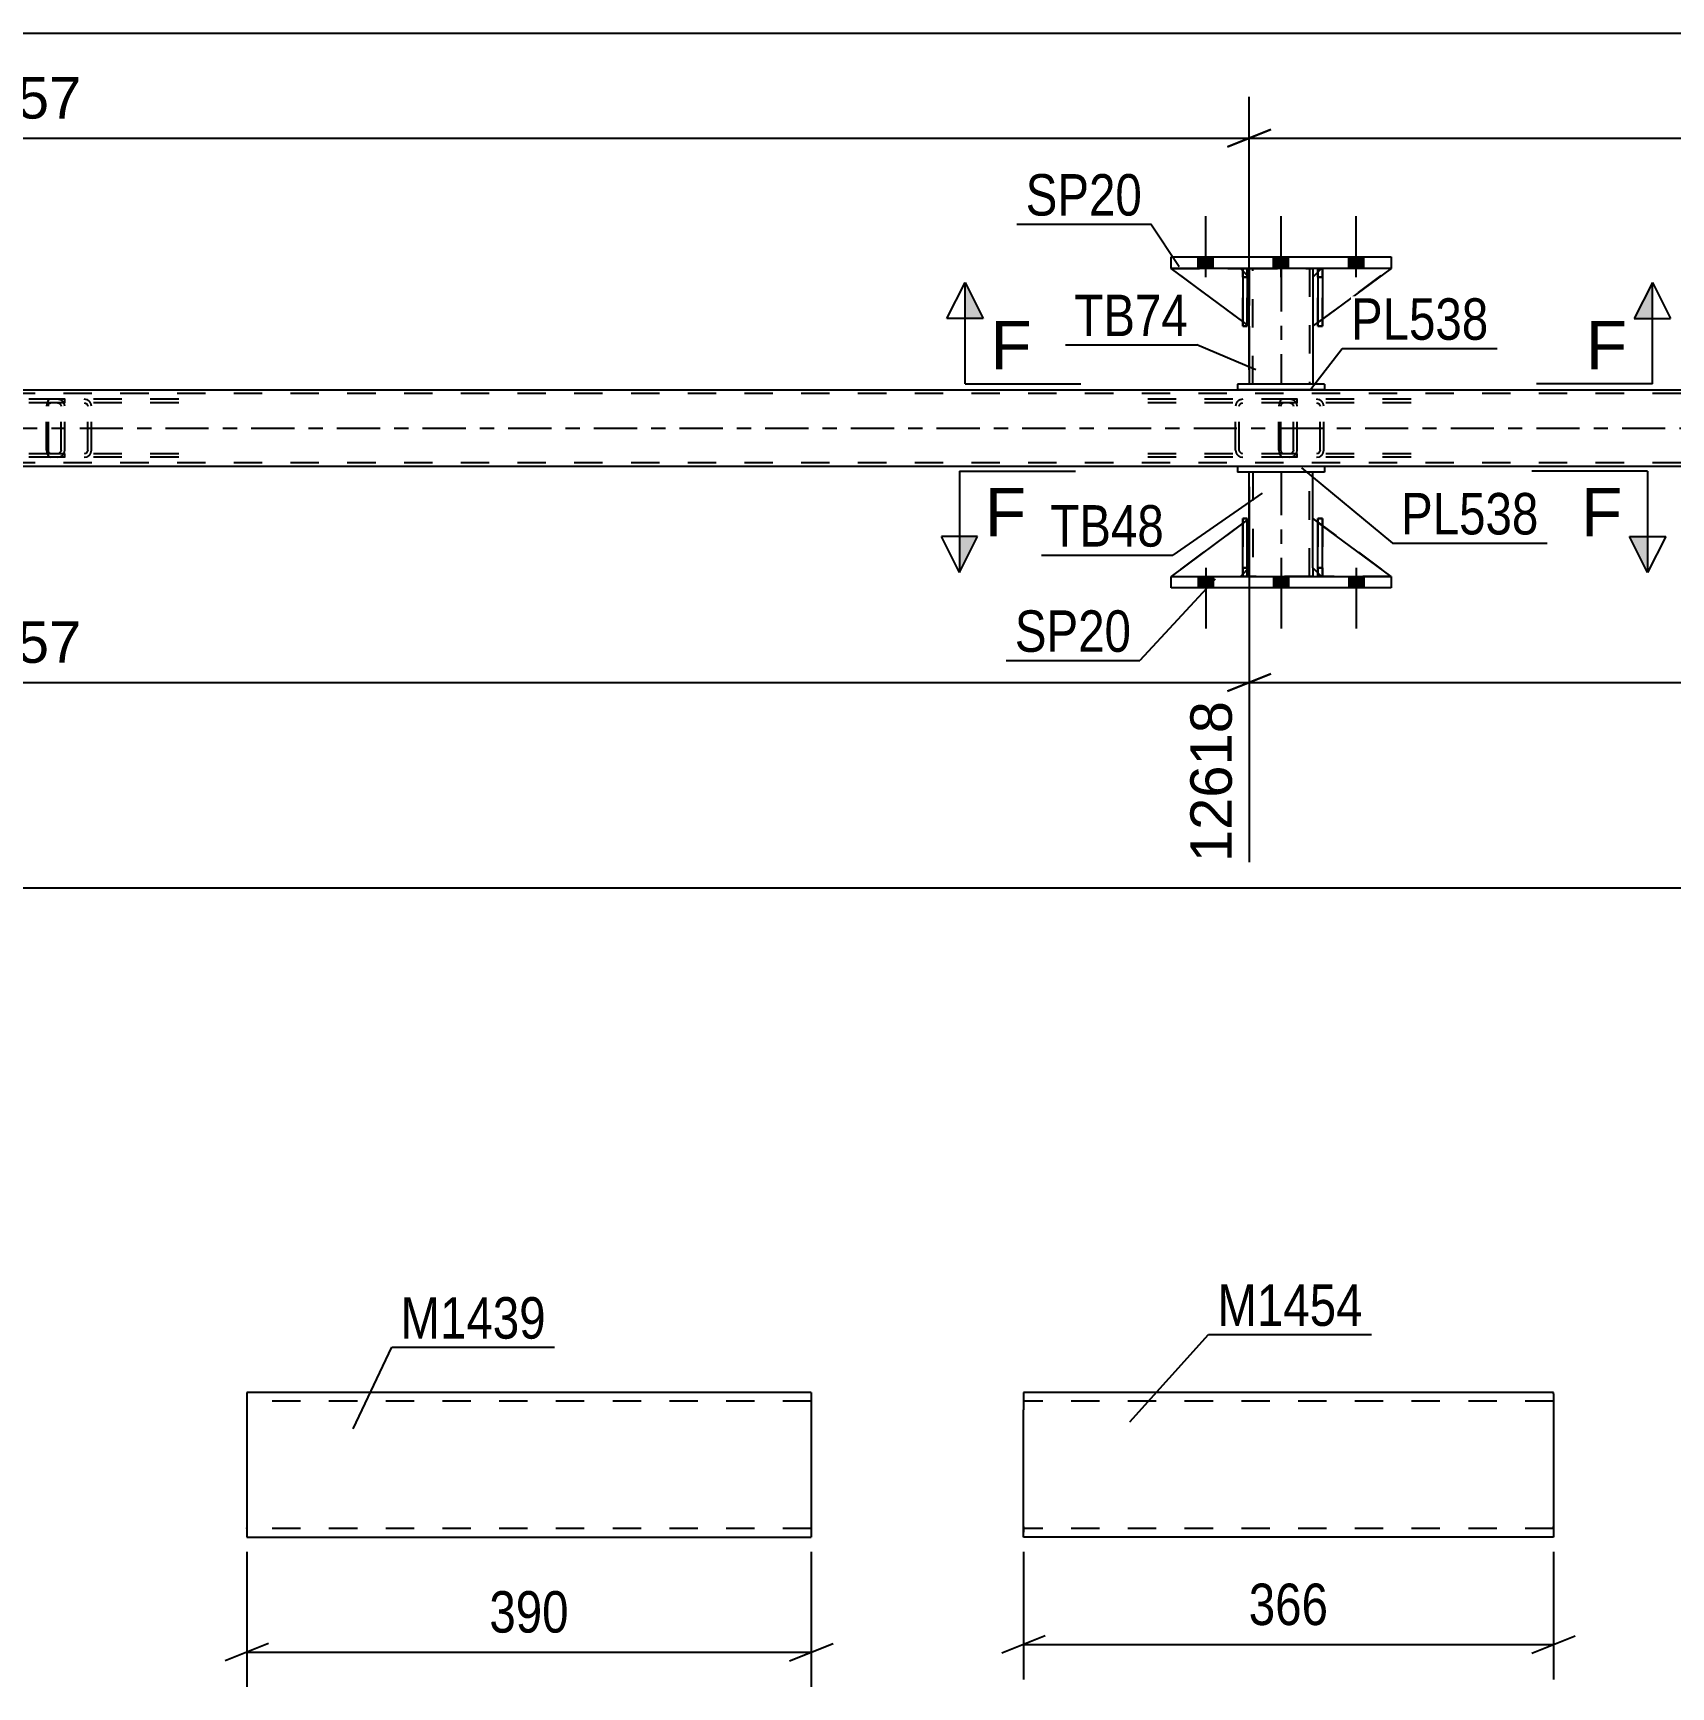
# Model space of a CAD drawing. Header units: millimetres. Extents: x 0 to 841, y 0 to 594.
# Drawn here: x 508.8 to 622, y 143.6 to 257.8 of the extents above; entities that cross this region are included whole.
import ezdxf

# ---------------------------------------------------------------- set-up
doc = ezdxf.new("R2010")
doc.units = ezdxf.units.MM
doc.linetypes.add('DXK_LINE_DOT2', pattern=[3.9198, 1.9599, -1.9599])
doc.linetypes.add('DXK_LINE_DOT3', pattern=[5.9187, 2.979, -0.9799, 0.9799, -0.9799])
doc.styles.add('Arial', font='arial.ttf', dxfattribs={"height": 0.2})
doc.styles.add('Arial Narrow', font='ARIALN.TTF', dxfattribs={"height": 0.2})

# ---------------------------------------------------------------- blocks, each defined once
blk = doc.blocks.new('Part-317311686-6881 - 6875')
at = {"color": 2, "linetype": 'Continuous'}
for p, q in [((577.26, 163.92), (577.26, 162.72)), ((613.87, 163.92), (577.26, 163.92)), ((613.87, 163.82), (613.87, 163.92)), ((613.87, 163.82), (613.87, 162.72)), ((577.26, 154.66), (577.26, 162.72)), ((613.87, 162.72), (613.87, 153.92)), ((577.26, 154.01), (577.26, 154.66)), ((577.26, 153.92), (577.26, 154.01)), ((613.87, 153.92), (577.26, 153.92))]:
    blk.add_line(p, q, dxfattribs=at)
at = {"color": 7, "linetype": 'DXK_LINE_DOT2'}
for p, q in [((613.87, 163.56), (613.87, 162.72)), ((613.87, 163.32), (577.26, 163.32)), ((577.26, 154.66), (577.26, 154.27)), ((577.26, 154.52), (577.26, 154.56)), ((613.87, 154.52), (577.26, 154.52)), ((613.87, 154.56), (613.87, 154.66)), ((613.87, 154.52), (613.87, 154.56)), ((613.87, 154.52), (613.87, 154.56)), ((577.26, 153.92), (577.26, 153.92))]:
    blk.add_line(p, q, dxfattribs=at)
blk = doc.blocks.new('Part-317311686-4478 - 4224')
at = {"color": 2, "linetype": 'Continuous'}
for p, q in [((115.52, 233.18), (689.3, 233.18)), ((592.05, 227.9), (427.78, 227.9)), ((689.3, 227.9), (598.05, 227.9))]:
    blk.add_line(p, q, dxfattribs=at)
at = {"color": 7, "linetype": 'DXK_LINE_DOT2'}
for p, q in [((689.3, 232.94), (115.52, 232.94)), ((689.3, 228.14), (115.52, 228.14)), ((598.05, 227.9), (592.05, 227.9))]:
    blk.add_line(p, q, dxfattribs=at)
at = {"color": 7, "linetype": 'DXK_LINE_DOT3'}
blk.add_line((115.52, 230.54), (689.3, 230.54), dxfattribs=at)
blk = doc.blocks.new('Bolt-317311686-4229 - 4224')
at = {"linetype": 'Continuous'}
for points in [[(590.37, 242.38), (589.33, 242.38), (589.33, 241.58), (590.37, 241.58)], [(590.37, 242.38), (589.33, 242.38), (589.33, 241.58), (590.37, 241.58)], [(590.37, 242.38), (589.33, 242.38), (589.33, 241.58), (590.37, 241.58)], [(595.57, 242.38), (594.53, 242.38), (594.53, 241.58), (595.57, 241.58)], [(595.57, 242.38), (594.53, 242.38), (594.53, 241.58), (595.57, 241.58)], [(600.77, 242.38), (599.73, 242.38), (599.73, 241.58), (600.77, 241.58)], [(600.77, 242.38), (599.73, 242.38), (599.73, 241.58), (600.77, 241.58)], [(600.77, 242.38), (599.73, 242.38), (599.73, 241.58), (600.77, 241.58)]]:
    blk.add_hatch(color=1, dxfattribs=at).paths.add_polyline_path(points)
at = {"color": 1, "linetype": 'Continuous'}
for p, q in [((589.85, 240.98), (589.85, 245.18)), ((589.85, 240.98), (589.85, 245.18)), ((589.85, 240.98), (589.85, 245.18)), ((595.05, 240.98), (595.05, 245.18)), ((595.05, 240.98), (595.05, 245.18)), ((600.25, 240.98), (600.25, 245.18)), ((600.25, 240.98), (600.25, 245.18)), ((600.25, 240.98), (600.25, 245.18)), ((589.33, 241.58), (589.33, 242.38)), ((589.33, 241.58), (589.33, 242.38)), ((589.33, 241.58), (589.33, 242.38)), ((590.37, 241.58), (590.37, 242.38)), ((590.37, 241.58), (590.37, 242.38)), ((590.37, 241.58), (590.37, 242.38)), ((594.53, 241.58), (594.53, 242.38)), ((594.53, 241.58), (594.53, 242.38)), ((595.57, 241.58), (595.57, 242.38)), ((595.57, 241.58), (595.57, 242.38)), ((599.73, 241.58), (599.73, 242.38)), ((599.73, 241.58), (599.73, 242.38)), ((599.73, 241.58), (599.73, 242.38)), ((600.77, 241.58), (600.77, 242.38)), ((600.77, 241.58), (600.77, 242.38)), ((600.77, 241.58), (600.77, 242.38))]:
    blk.add_line(p, q, dxfattribs=at)
blk = doc.blocks.new('Bolt-317311686-4246 - 4224')
at = {"linetype": 'Continuous'}
for points in [[(589.33, 219.5), (590.37, 219.5), (590.37, 220.3), (589.33, 220.3)], [(589.33, 219.5), (590.37, 219.5), (590.37, 220.3), (589.33, 220.3)], [(589.33, 219.5), (590.37, 219.5), (590.37, 220.3), (589.33, 220.3)], [(594.53, 219.5), (595.57, 219.5), (595.57, 220.3), (594.53, 220.3)], [(594.53, 219.5), (595.57, 219.5), (595.57, 220.3), (594.53, 220.3)], [(599.73, 219.5), (600.77, 219.5), (600.77, 220.3), (599.73, 220.3)], [(599.73, 219.5), (600.77, 219.5), (600.77, 220.3), (599.73, 220.3)], [(599.73, 219.5), (600.77, 219.5), (600.77, 220.3), (599.73, 220.3)]]:
    blk.add_hatch(color=1, dxfattribs=at).paths.add_polyline_path(points)
at = {"color": 1, "linetype": 'Continuous'}
for p, q in [((589.85, 220.9), (589.85, 216.7)), ((589.85, 220.9), (589.85, 216.7)), ((589.85, 220.9), (589.85, 216.7)), ((595.05, 220.9), (595.05, 216.7)), ((595.05, 220.9), (595.05, 216.7)), ((600.25, 220.9), (600.25, 216.7)), ((600.25, 220.9), (600.25, 216.7)), ((600.25, 220.9), (600.25, 216.7)), ((589.33, 220.3), (589.33, 219.5)), ((589.33, 220.3), (589.33, 219.5)), ((589.33, 220.3), (589.33, 219.5)), ((590.37, 220.3), (590.37, 219.5)), ((590.37, 220.3), (590.37, 219.5)), ((590.37, 220.3), (590.37, 219.5)), ((594.53, 220.3), (594.53, 219.5)), ((594.53, 220.3), (594.53, 219.5)), ((595.57, 220.3), (595.57, 219.5)), ((595.57, 220.3), (595.57, 219.5)), ((599.73, 220.3), (599.73, 219.5)), ((599.73, 220.3), (599.73, 219.5)), ((599.73, 220.3), (599.73, 219.5)), ((600.77, 220.3), (600.77, 219.5)), ((600.77, 220.3), (600.77, 219.5)), ((600.77, 220.3), (600.77, 219.5))]:
    blk.add_line(p, q, dxfattribs=at)
blk = doc.blocks.new('Part-317311686-4396 - 4224')
at = {"color": 7, "linetype": 'DXK_LINE_DOT2'}
for p, q in [((597.92, 224.3), (597.6, 224.3)), ((597.6, 220.9), (597.6, 224.3)), ((597.6, 224.3), (597.6, 220.3)), ((597.92, 224.3), (597.92, 220.9)), ((597.92, 220.3), (597.92, 224.3)), ((597.92, 220.9), (597.6, 220.9)), ((597.6, 220.3), (597.6, 220.9)), ((597.92, 220.9), (597.92, 220.3)), ((597.92, 220.3), (597.6, 220.3)), ((597.92, 220.3), (597.92, 220.3))]:
    blk.add_line(p, q, dxfattribs=at)
blk = doc.blocks.new('Part-317311686-4398 - 4224')
at = {"color": 2, "linetype": 'Continuous'}
for p, q in [((592.4, 223.97), (587.45, 220.3)), ((592.85, 224.3), (592.72, 224.2)), ((592.85, 220.9), (592.85, 224.3)), ((592.85, 220.9), (592.72, 220.77)), ((592.85, 220.9), (592.85, 220.9)), ((592.4, 220.45), (592.25, 220.3))]:
    blk.add_line(p, q, dxfattribs=at)
at = {"color": 7, "linetype": 'DXK_LINE_DOT2'}
for p, q in [((592.72, 224.2), (592.4, 223.97)), ((592.85, 220.9), (592.85, 224.3)), ((592.85, 220.9), (592.25, 220.3)), ((592.72, 220.77), (592.4, 220.45)), ((587.45, 220.3), (587.45, 220.3)), ((587.45, 220.3), (592.25, 220.3))]:
    blk.add_line(p, q, dxfattribs=at)
blk = doc.blocks.new('Part-317311686-4341 - 4224')
at = {"color": 7, "linetype": 'DXK_LINE_DOT2'}
for p, q in [((509.79, 232.24), (509.77, 232.06)), ((509.77, 229.02), (509.77, 232.06)), ((509.85, 232.4), (509.79, 232.24)), ((509.94, 232.5), (509.85, 232.4)), ((509.9, 232.06), (509.91, 232.15)), ((509.9, 229.02), (509.9, 232.06)), ((509.91, 232.15), (509.94, 232.23)), ((510.04, 232.54), (509.94, 232.5)), ((509.94, 232.23), (509.99, 232.28)), ((509.99, 232.28), (510.04, 232.3)), ((518.9, 232.54), (510.04, 232.54)), ((518.9, 232.3), (510.04, 232.3)), ((511.03, 232.3), (511.03, 232.54)), ((512.57, 232.5), (512.37, 232.54)), ((512.37, 232.3), (512.47, 232.28)), ((512.47, 232.28), (512.55, 232.23)), ((512.55, 232.23), (512.61, 232.15)), ((512.61, 232.15), (512.63, 232.06)), ((512.63, 229.02), (512.63, 232.06)), ((512.88, 232.06), (512.84, 232.24)), ((512.88, 229.02), (512.88, 232.06)), ((509.77, 229.02), (509.79, 228.83)), ((509.79, 228.83), (509.85, 228.68)), ((509.85, 228.68), (509.94, 228.57)), ((509.91, 228.92), (509.9, 229.02)), ((509.94, 228.85), (509.91, 228.92)), ((509.99, 228.79), (509.94, 228.85)), ((509.94, 228.57), (510.04, 228.54)), ((510.04, 228.78), (509.99, 228.79)), ((518.9, 228.78), (510.04, 228.78)), ((518.9, 228.54), (510.04, 228.54)), ((511.03, 228.54), (511.03, 228.78)), ((512.47, 228.79), (512.37, 228.78)), ((512.37, 228.54), (512.57, 228.57)), ((512.55, 228.85), (512.47, 228.79)), ((512.61, 228.92), (512.55, 228.85)), ((512.63, 229.02), (512.61, 228.92)), ((512.84, 228.83), (512.88, 229.02))]:
    blk.add_line(p, q, dxfattribs=at)
for centre, start, end in [((512.39, 232.04), 23.8494, 68.8059), ((512.39, 229.03), 291.1941, 336.1506)]:
    blk.add_arc(centre, 0.492, start, end, dxfattribs=at)
blk = doc.blocks.new('Part-317311686-4359 - 4224')
at = {"color": 2, "linetype": 'Continuous'}
for p, q in [((587.45, 220.3), (587.45, 220.3)), ((587.45, 219.5), (587.45, 220.3)), ((587.45, 220.3), (602.65, 220.3)), ((587.45, 219.5), (587.45, 219.5)), ((602.65, 219.5), (587.45, 219.5)), ((602.65, 220.3), (602.65, 220.3)), ((602.65, 220.3), (602.65, 219.5)), ((602.65, 219.5), (602.65, 219.5))]:
    blk.add_line(p, q, dxfattribs=at)
at = {"color": 7, "linetype": 'DXK_LINE_DOT2'}
for p, q in [((587.45, 219.5), (587.45, 220.3)), ((602.65, 220.3), (602.65, 219.5))]:
    blk.add_line(p, q, dxfattribs=at)
blk = doc.blocks.new('Part-317311686-4402 - 4224')
at = {"color": 7, "linetype": 'DXK_LINE_DOT2'}
for p, q in [((592.85, 237.58), (587.45, 241.58)), ((587.45, 241.58), (592.25, 241.58)), ((592.25, 241.58), (592.85, 240.98)), ((592.85, 240.98), (592.25, 241.58)), ((592.85, 240.98), (592.85, 237.58)), ((592.85, 240.98), (592.85, 240.98)), ((592.85, 240.98), (592.85, 237.58))]:
    blk.add_line(p, q, dxfattribs=at)
blk = doc.blocks.new('Part-317311686-4400 - 4224')
at = {"color": 2, "linetype": 'Continuous'}
for p, q in [((597.25, 220.9), (597.25, 224.3)), ((597.25, 224.3), (597.6, 224.03)), ((602.65, 220.3), (597.92, 223.8)), ((597.6, 220.54), (597.25, 220.9))]:
    blk.add_line(p, q, dxfattribs=at)
at = {"color": 7, "linetype": 'DXK_LINE_DOT2'}
for p, q in [((597.92, 223.8), (597.6, 224.03)), ((597.6, 220.54), (597.85, 220.3)), ((597.85, 220.3), (602.65, 220.3))]:
    blk.add_line(p, q, dxfattribs=at)
blk = doc.blocks.new('Part-317311686-4354 - 4224')
at = {"color": 7, "linetype": 'DXK_LINE_DOT2'}
for p, q in [((597.85, 241.58), (597.25, 240.98)), ((597.25, 237.58), (602.65, 241.58)), ((602.65, 241.58), (597.85, 241.58)), ((597.25, 240.98), (597.25, 237.58))]:
    blk.add_line(p, q, dxfattribs=at)
blk = doc.blocks.new('Part-317311686-4303 - 4224')
at = {"color": 7, "linetype": 'DXK_LINE_DOT2'}
for p, q in [((594.92, 232.24), (594.9, 232.06)), ((594.9, 229.02), (594.9, 232.06)), ((594.98, 232.4), (594.92, 232.24)), ((595.07, 232.5), (594.98, 232.4)), ((595.04, 232.06), (595.05, 232.15)), ((595.04, 229.02), (595.04, 232.06)), ((595.05, 232.15), (595.08, 232.23)), ((595.17, 232.54), (595.07, 232.5)), ((595.08, 232.23), (595.12, 232.28)), ((595.12, 232.28), (595.17, 232.3)), ((604.03, 232.54), (595.17, 232.54)), ((604.03, 232.3), (595.17, 232.3)), ((596.17, 232.3), (596.17, 232.54)), ((597.7, 232.5), (597.51, 232.54)), ((597.51, 232.3), (597.6, 232.28)), ((597.6, 232.28), (597.69, 232.23)), ((597.69, 232.23), (597.74, 232.15)), ((597.74, 232.15), (597.76, 232.06)), ((597.76, 229.02), (597.76, 232.06)), ((598.01, 232.06), (597.97, 232.24)), ((598.01, 229.02), (598.01, 232.06)), ((594.9, 229.02), (594.92, 228.83)), ((594.92, 228.83), (594.98, 228.68)), ((594.98, 228.68), (595.07, 228.57)), ((595.05, 228.92), (595.04, 229.02)), ((595.08, 228.85), (595.05, 228.92)), ((595.07, 228.57), (595.17, 228.54)), ((595.12, 228.79), (595.08, 228.85)), ((595.17, 228.78), (595.12, 228.79)), ((604.03, 228.78), (595.17, 228.78)), ((604.03, 228.54), (595.17, 228.54)), ((596.17, 228.54), (596.17, 228.78)), ((597.6, 228.79), (597.51, 228.78)), ((597.51, 228.54), (597.7, 228.57)), ((597.69, 228.85), (597.6, 228.79)), ((597.74, 228.92), (597.69, 228.85)), ((597.76, 229.02), (597.74, 228.92)), ((597.97, 228.83), (598.01, 229.02))]:
    blk.add_line(p, q, dxfattribs=at)
for centre, start, end in [((597.52, 232.04), 23.8494, 68.8059), ((597.52, 229.03), 291.1941, 336.1506)]:
    blk.add_arc(centre, 0.492, start, end, dxfattribs=at)
blk = doc.blocks.new('Part-317311686-4336 - 4224')
at = {"color": 7, "linetype": 'DXK_LINE_DOT2'}
for p, q in [((595.65, 232.54), (584.8, 232.54)), ((595.65, 232.3), (584.8, 232.3)), ((591.95, 232.24), (591.91, 232.06)), ((591.91, 229.02), (591.91, 232.06)), ((592.16, 232.06), (592.18, 232.15)), ((592.16, 229.02), (592.16, 232.06)), ((592.18, 232.15), (592.24, 232.23)), ((592.42, 232.54), (592.22, 232.5)), ((592.24, 232.23), (592.32, 232.28)), ((592.32, 232.28), (592.42, 232.3)), ((595.85, 232.5), (595.65, 232.54)), ((595.65, 232.3), (595.75, 232.28)), ((595.75, 232.28), (595.84, 232.23)), ((595.84, 232.23), (595.89, 232.15)), ((595.89, 232.15), (595.91, 232.06)), ((595.91, 229.02), (595.91, 232.06)), ((596.17, 232.06), (596.13, 232.24)), ((596.17, 229.02), (596.17, 232.06)), ((595.65, 228.78), (584.8, 228.78)), ((595.65, 228.54), (584.8, 228.54)), ((591.91, 229.02), (591.95, 228.83)), ((592.18, 228.92), (592.16, 229.02)), ((592.24, 228.85), (592.18, 228.92)), ((592.22, 228.57), (592.42, 228.54)), ((592.32, 228.79), (592.24, 228.85)), ((592.42, 228.78), (592.32, 228.79)), ((595.75, 228.79), (595.65, 228.78)), ((595.65, 228.54), (595.85, 228.57)), ((595.84, 228.85), (595.75, 228.79)), ((595.89, 228.92), (595.84, 228.85)), ((595.91, 229.02), (595.89, 228.92)), ((596.13, 228.83), (596.17, 229.02))]:
    blk.add_line(p, q, dxfattribs=at)
for centre, start, end in [((592.4, 232.04), 110.7583, 155.6801), ((595.67, 232.04), 24.3199, 69.2417), ((592.4, 229.04), 204.3199, 249.2417), ((595.67, 229.04), 290.7583, 335.6801)]:
    blk.add_arc(centre, 0.496, start, end, dxfattribs=at)
blk = doc.blocks.new('Part-317311686-4337 - 4224')
at = {"color": 7, "linetype": 'DXK_LINE_DOT2'}
for p, q in [((510.52, 232.54), (499.67, 232.54)), ((510.52, 232.3), (499.67, 232.3)), ((506.81, 232.24), (506.77, 232.06)), ((506.77, 229.02), (506.77, 232.06)), ((507.03, 232.06), (507.05, 232.15)), ((507.03, 229.02), (507.03, 232.06)), ((507.05, 232.15), (507.11, 232.23)), ((507.29, 232.54), (507.09, 232.5)), ((507.11, 232.23), (507.19, 232.28)), ((507.19, 232.28), (507.29, 232.3)), ((510.72, 232.5), (510.52, 232.54)), ((510.52, 232.3), (510.62, 232.28)), ((510.62, 232.28), (510.7, 232.23)), ((510.7, 232.23), (510.76, 232.15)), ((510.76, 232.15), (510.78, 232.06)), ((510.78, 229.02), (510.78, 232.06)), ((511.03, 232.06), (510.99, 232.24)), ((511.03, 229.02), (511.03, 232.06)), ((510.52, 228.78), (499.67, 228.78)), ((510.52, 228.54), (499.67, 228.54)), ((506.77, 229.02), (506.81, 228.83)), ((507.05, 228.92), (507.03, 229.02)), ((507.11, 228.85), (507.05, 228.92)), ((507.09, 228.57), (507.29, 228.54)), ((507.19, 228.79), (507.11, 228.85)), ((507.29, 228.78), (507.19, 228.79)), ((510.62, 228.79), (510.52, 228.78)), ((510.52, 228.54), (510.72, 228.57)), ((510.7, 228.85), (510.62, 228.79)), ((510.76, 228.92), (510.7, 228.85)), ((510.78, 229.02), (510.76, 228.92)), ((510.99, 228.83), (511.03, 229.02))]:
    blk.add_line(p, q, dxfattribs=at)
for centre, start, end in [((507.27, 232.04), 110.7583, 155.6801), ((510.54, 232.04), 24.3199, 69.2417), ((507.27, 229.04), 204.3199, 249.2417), ((510.54, 229.04), 290.7583, 335.6801)]:
    blk.add_arc(centre, 0.496, start, end, dxfattribs=at)
blk = doc.blocks.new('Part-317311686-4364 - 4224')
at = {"color": 2, "linetype": 'Continuous'}
for p, q in [((587.45, 241.58), (587.45, 242.38)), ((587.45, 242.38), (602.65, 242.38)), ((602.65, 242.38), (602.65, 241.58)), ((602.65, 241.58), (587.45, 241.58))]:
    blk.add_line(p, q, dxfattribs=at)
blk = doc.blocks.new('Part-317311686-4397 - 4224')
at = {"color": 7, "linetype": 'DXK_LINE_DOT2'}
for p, q in [((592.72, 224.3), (592.4, 224.3)), ((592.4, 220.9), (592.4, 224.3)), ((592.4, 220.3), (592.4, 224.3)), ((592.72, 224.3), (592.72, 220.9)), ((592.72, 220.3), (592.72, 224.3)), ((592.72, 220.9), (592.4, 220.9)), ((592.4, 220.3), (592.4, 220.9)), ((592.72, 220.9), (592.72, 220.3)), ((592.72, 220.3), (592.4, 220.3)), ((592.72, 220.3), (592.72, 220.3))]:
    blk.add_line(p, q, dxfattribs=at)
blk = doc.blocks.new('Part-317311686-4399 - 4224')
at = {"color": 7, "linetype": 'DXK_LINE_DOT2'}
for p, q in [((592.85, 224.3), (587.45, 220.3)), ((592.85, 220.9), (592.85, 224.3)), ((592.85, 224.3), (592.85, 220.9)), ((592.25, 220.3), (592.85, 220.9)), ((592.85, 220.9), (592.25, 220.3)), ((592.85, 220.9), (592.85, 220.9)), ((587.45, 220.3), (592.25, 220.3))]:
    blk.add_line(p, q, dxfattribs=at)
blk = doc.blocks.new('Part-317311686-4401 - 4224')
at = {"color": 7, "linetype": 'DXK_LINE_DOT2'}
for p, q in [((597.25, 220.9), (597.25, 224.3)), ((597.25, 224.3), (602.65, 220.3)), ((597.85, 220.3), (597.25, 220.9)), ((602.65, 220.3), (597.85, 220.3))]:
    blk.add_line(p, q, dxfattribs=at)
blk = doc.blocks.new('Part-317311686-4403 - 4224')
at = {"color": 2, "linetype": 'Continuous'}
for p, q in [((597.6, 241.33), (597.25, 240.98)), ((602.65, 241.58), (597.92, 238.08)), ((597.25, 240.98), (597.25, 237.58)), ((597.25, 237.58), (597.6, 237.84))]:
    blk.add_line(p, q, dxfattribs=at)
at = {"color": 7, "linetype": 'DXK_LINE_DOT2'}
for p, q in [((597.85, 241.58), (597.6, 241.33)), ((602.65, 241.58), (597.85, 241.58)), ((602.65, 241.58), (602.65, 241.58)), ((602.65, 241.58), (602.65, 241.58)), ((597.92, 238.08), (597.6, 237.84))]:
    blk.add_line(p, q, dxfattribs=at)
blk = doc.blocks.new('Part-317311686-4408 - 4224')
at = {"color": 2, "linetype": 'Continuous'}
for p, q in [((598.05, 227.9), (592.05, 227.9)), ((592.05, 227.9), (592.05, 227.5)), ((598.05, 227.5), (592.05, 227.5)), ((598.05, 227.9), (598.05, 227.5))]:
    blk.add_line(p, q, dxfattribs=at)
blk = doc.blocks.new('Part-317311686-4423 - 4224')
at = {"color": 2, "linetype": 'Continuous'}
for p, q in [((592.85, 224.3), (592.85, 227.5)), ((597.25, 224.3), (597.25, 227.5)), ((592.85, 220.3), (592.85, 220.9)), ((597.25, 220.9), (597.25, 220.3))]:
    blk.add_line(p, q, dxfattribs=at)
at = {"color": 7, "linetype": 'DXK_LINE_DOT2'}
for p, q in [((597.25, 227.5), (592.85, 227.5)), ((593.09, 227.5), (593.09, 220.3)), ((597.01, 220.3), (597.01, 227.5)), ((592.85, 220.9), (592.85, 224.3)), ((597.25, 220.9), (597.25, 224.3)), ((597.25, 220.3), (592.85, 220.3))]:
    blk.add_line(p, q, dxfattribs=at)
at = {"color": 7, "linetype": 'DXK_LINE_DOT3'}
blk.add_line((595.05, 227.5), (595.05, 220.3), dxfattribs=at)
blk = doc.blocks.new('Part-317311686-4424 - 4224')
at = {"color": 2, "linetype": 'Continuous'}
for p, q in [((597.6, 220.3), (597.6, 224.3)), ((597.6, 224.3), (597.92, 224.3)), ((597.92, 220.3), (597.92, 224.3)), ((597.6, 220.3), (597.6, 220.3)), ((597.92, 220.3), (597.6, 220.3))]:
    blk.add_line(p, q, dxfattribs=at)
at = {"color": 7, "linetype": 'DXK_LINE_DOT2'}
for p, q in [((597.6, 224.3), (597.6, 220.9)), ((597.92, 220.9), (597.92, 224.3)), ((597.6, 220.9), (597.6, 220.3)), ((597.6, 220.9), (597.92, 220.9)), ((597.92, 220.3), (597.92, 220.9)), ((597.6, 220.3), (597.6, 220.3)), ((597.6, 220.3), (597.6, 220.3)), ((597.92, 220.3), (597.92, 220.3))]:
    blk.add_line(p, q, dxfattribs=at)
blk = doc.blocks.new('Part-317311686-4425 - 4224')
at = {"color": 2, "linetype": 'Continuous'}
for p, q in [((592.4, 220.3), (592.4, 224.3)), ((592.4, 224.3), (592.72, 224.3)), ((592.72, 220.3), (592.72, 224.3)), ((592.4, 220.3), (592.4, 220.3)), ((592.72, 220.3), (592.4, 220.3))]:
    blk.add_line(p, q, dxfattribs=at)
at = {"color": 7, "linetype": 'DXK_LINE_DOT2'}
for p, q in [((592.4, 224.3), (592.4, 220.9)), ((592.72, 220.9), (592.72, 224.3)), ((592.4, 220.9), (592.4, 220.3)), ((592.4, 220.9), (592.72, 220.9)), ((592.72, 220.3), (592.72, 220.9)), ((592.4, 220.3), (592.4, 220.3)), ((592.4, 220.3), (592.4, 220.3)), ((592.72, 220.3), (592.72, 220.3))]:
    blk.add_line(p, q, dxfattribs=at)
blk = doc.blocks.new('Part-317311686-4483 - 4224')
at = {"color": 2, "linetype": 'Continuous'}
for p, q in [((598.05, 233.58), (592.05, 233.58)), ((592.05, 233.58), (592.05, 233.18)), ((598.05, 233.18), (592.05, 233.18)), ((598.05, 233.58), (598.05, 233.18))]:
    blk.add_line(p, q, dxfattribs=at)
blk = doc.blocks.new('Part-317311686-4484 - 4224')
at = {"color": 2, "linetype": 'Continuous'}
for p, q in [((592.72, 241.58), (592.4, 241.58)), ((592.4, 241.58), (592.4, 237.58)), ((592.72, 241.58), (592.72, 241.58)), ((592.72, 241.58), (592.72, 237.58)), ((592.72, 237.58), (592.4, 237.58))]:
    blk.add_line(p, q, dxfattribs=at)
at = {"color": 7, "linetype": 'DXK_LINE_DOT2'}
for p, q in [((592.4, 241.58), (592.4, 240.98)), ((592.4, 241.58), (592.4, 241.58)), ((592.72, 240.98), (592.72, 241.58)), ((592.72, 241.58), (592.72, 241.58)), ((592.72, 240.98), (592.4, 240.98)), ((592.4, 240.98), (592.4, 237.58)), ((592.72, 237.58), (592.72, 240.98))]:
    blk.add_line(p, q, dxfattribs=at)
blk = doc.blocks.new('Part-317311686-4485 - 4224')
at = {"color": 7, "linetype": 'DXK_LINE_DOT2'}
for p, q in [((597.6, 240.98), (597.6, 241.58)), ((597.6, 241.58), (597.6, 241.58)), ((597.6, 241.58), (597.6, 237.58)), ((597.6, 241.58), (597.92, 241.58)), ((597.92, 241.58), (597.92, 240.98)), ((597.92, 237.58), (597.92, 241.58)), ((597.6, 237.58), (597.6, 240.98)), ((597.6, 240.98), (597.92, 240.98)), ((597.92, 240.98), (597.92, 237.58)), ((597.6, 237.58), (597.92, 237.58))]:
    blk.add_line(p, q, dxfattribs=at)
blk = doc.blocks.new('Part-317311686-4486 - 4224')
at = {"color": 7, "linetype": 'DXK_LINE_DOT2'}
for p, q in [((592.4, 240.98), (592.4, 241.58)), ((592.4, 241.58), (592.4, 241.58)), ((592.4, 241.58), (592.4, 237.58)), ((592.4, 241.58), (592.72, 241.58)), ((592.72, 241.58), (592.72, 240.98)), ((592.72, 237.58), (592.72, 241.58)), ((592.4, 237.58), (592.4, 240.98)), ((592.4, 240.98), (592.72, 240.98)), ((592.72, 240.98), (592.72, 237.58)), ((592.4, 237.58), (592.72, 237.58))]:
    blk.add_line(p, q, dxfattribs=at)
blk = doc.blocks.new('Part-317311686-4487 - 4224')
at = {"color": 2, "linetype": 'Continuous'}
for p, q in [((592.4, 237.91), (587.45, 241.58)), ((592.4, 241.42), (592.25, 241.58)), ((592.85, 240.98), (592.72, 241.1)), ((592.85, 240.98), (592.85, 240.98)), ((592.85, 237.58), (592.85, 240.98)), ((592.72, 237.67), (592.85, 237.58)), ((592.85, 237.58), (592.85, 237.58))]:
    blk.add_line(p, q, dxfattribs=at)
at = {"color": 7, "linetype": 'DXK_LINE_DOT2'}
for p, q in [((592.25, 241.58), (587.45, 241.58)), ((587.45, 241.58), (587.45, 241.58)), ((592.25, 241.58), (592.85, 240.98)), ((592.72, 241.1), (592.4, 241.42)), ((592.85, 240.98), (592.85, 237.58)), ((592.72, 237.67), (592.4, 237.91))]:
    blk.add_line(p, q, dxfattribs=at)
blk = doc.blocks.new('Part-317311686-4504 - 4224')
at = {"color": 2, "linetype": 'Continuous'}
for p, q in [((592.85, 241.58), (592.85, 240.98)), ((597.25, 241.58), (597.25, 240.98)), ((592.85, 237.58), (592.85, 233.58)), ((597.25, 237.58), (597.25, 233.58))]:
    blk.add_line(p, q, dxfattribs=at)
at = {"color": 7, "linetype": 'DXK_LINE_DOT2'}
for p, q in [((592.85, 241.58), (597.25, 241.58)), ((593.09, 233.58), (593.09, 241.58)), ((597.01, 241.58), (597.01, 233.58)), ((592.85, 240.98), (592.85, 237.58)), ((597.25, 240.98), (597.25, 237.58)), ((597.25, 233.58), (592.85, 233.58))]:
    blk.add_line(p, q, dxfattribs=at)
at = {"color": 7, "linetype": 'DXK_LINE_DOT3'}
blk.add_line((595.05, 241.58), (595.05, 233.58), dxfattribs=at)
blk = doc.blocks.new('Part-317311686-4505 - 4224')
at = {"color": 2, "linetype": 'Continuous'}
for p, q in [((597.92, 241.58), (597.6, 241.58)), ((597.6, 241.58), (597.6, 237.58)), ((597.92, 241.58), (597.92, 241.58)), ((597.92, 241.58), (597.92, 237.58)), ((597.92, 237.58), (597.6, 237.58))]:
    blk.add_line(p, q, dxfattribs=at)
at = {"color": 7, "linetype": 'DXK_LINE_DOT2'}
for p, q in [((597.6, 241.58), (597.6, 240.98)), ((597.6, 241.58), (597.6, 241.58)), ((597.92, 240.98), (597.92, 241.58)), ((597.92, 241.58), (597.92, 241.58)), ((597.92, 240.98), (597.6, 240.98)), ((597.6, 240.98), (597.6, 237.58)), ((597.92, 237.58), (597.92, 240.98))]:
    blk.add_line(p, q, dxfattribs=at)
blk = doc.blocks.new('Part-317311686-7113 - 7107')
at = {"color": 2, "linetype": 'Continuous'}
for p, q in [((562.6, 163.92), (523.6, 163.92)), ((523.6, 163.92), (523.6, 154.01)), ((562.6, 163.92), (562.6, 153.92)), ((523.6, 154.01), (523.6, 153.92)), ((523.6, 153.92), (562.6, 153.92))]:
    blk.add_line(p, q, dxfattribs=at)
at = {"color": 7, "linetype": 'DXK_LINE_DOT2'}
for p, q in [((562.6, 163.32), (523.6, 163.32)), ((523.6, 154.52), (523.6, 154.56)), ((562.6, 154.52), (523.6, 154.52)), ((562.6, 154.52), (562.6, 154.56))]:
    blk.add_line(p, q, dxfattribs=at)
blk = doc.blocks.new('StraightDimension-317311686-6883 - 6875')
at = {"color": 7, "linetype": 'Continuous'}
for p, q in [((577.26, 152.92), (577.26, 144.1)), ((613.87, 152.92), (613.87, 144.1)), ((578.76, 147.1), (575.76, 145.9)), ((577.26, 146.5), (613.87, 146.5)), ((612.37, 145.9), (615.37, 147.1))]:
    blk.add_line(p, q, dxfattribs=at)
at = {"color": 0}
blk.add_wipeout([(598.91, 147.25), (598.91, 151.45), (592.22, 151.45), (592.22, 147.25)], dxfattribs=at)
at = {"color": 3, "style": 'Arial Narrow'}
blk.add_text('366', height=2.863, dxfattribs=at).set_placement((592.82, 147.85))
blk = doc.blocks.new('StraightDimension-317311686-4667 - 4224')
at = {"color": 7, "linetype": 'Continuous'}
for p, q in [((592.85, 226.5), (592.85, 200.56)), ((697.92, 226.91), (697.92, 200.56)), ((594.35, 213.58), (591.35, 212.38)), ((592.85, 212.98), (697.92, 212.98)), ((696.42, 212.38), (699.42, 213.58))]:
    blk.add_line(p, q, dxfattribs=at)
at = {"color": 0}
blk.add_wipeout([(650.43, 213.73), (650.43, 217.93), (640.34, 217.93), (640.34, 213.73)], dxfattribs=at)
at = {"color": 3, "style": 'Arial'}
blk.add_text('3896', height=2.865, dxfattribs=at).set_placement((640.94, 214.33))
at = {"color": 0, "linetype": 'Continuous'}
blk.add_wipeout([(697.32, 212.28), (693.12, 212.28), (693.12, 199.96), (697.32, 199.96)], dxfattribs=at)
at = {"color": 3, "linetype": 'Continuous', "style": 'Arial'}
blk.add_text('16515', height=2.865, rotation=90.0002, dxfattribs=at).set_placement((696.72, 200.56))
blk = doc.blocks.new('StraightDimension-317311686-4613 - 4224')
at = {"color": 7, "linetype": 'Continuous'}
for p, q in [((422.58, 234.58), (422.58, 253.43)), ((592.85, 234.58), (592.85, 253.43)), ((424.08, 251.18), (421.08, 249.98)), ((422.58, 250.58), (592.85, 250.58)), ((591.35, 249.98), (594.35, 251.18))]:
    blk.add_line(p, q, dxfattribs=at)
at = {"color": 0}
blk.add_wipeout([(512.76, 251.33), (512.76, 255.53), (502.67, 255.53), (502.67, 251.33)], dxfattribs=at)
at = {"color": 3, "style": 'Arial'}
blk.add_text('4257', height=2.865, dxfattribs=at).set_placement((503.27, 251.93))
blk = doc.blocks.new('StraightDimension-317311686-4623 - 4224')
at = {"color": 7, "linetype": 'Continuous'}
for p, q in [((592.85, 234.58), (592.85, 253.43)), ((697.92, 234.18), (697.92, 253.43)), ((594.35, 251.18), (591.35, 249.98)), ((592.85, 250.58), (697.92, 250.58)), ((696.42, 249.98), (699.42, 251.18))]:
    blk.add_line(p, q, dxfattribs=at)
at = {"color": 0}
blk.add_wipeout([(650.43, 251.33), (650.43, 255.53), (640.34, 255.53), (640.34, 251.33)], dxfattribs=at)
at = {"color": 3, "style": 'Arial'}
blk.add_text('3896', height=2.865, dxfattribs=at).set_placement((640.94, 251.93))
blk = doc.blocks.new('StraightDimension-317311686-4657 - 4224')
at = {"color": 7, "linetype": 'Continuous'}
for p, q in [((422.58, 226.5), (422.58, 202.79)), ((592.85, 226.5), (592.85, 200.56)), ((424.08, 213.58), (421.08, 212.38)), ((422.58, 212.98), (592.85, 212.98)), ((591.35, 212.38), (594.35, 213.58))]:
    blk.add_line(p, q, dxfattribs=at)
at = {"color": 0}
blk.add_wipeout([(512.76, 213.73), (512.76, 217.93), (502.67, 217.93), (502.67, 213.73)], dxfattribs=at)
at = {"color": 3, "style": 'Arial'}
blk.add_text('4257', height=2.865, dxfattribs=at).set_placement((503.27, 214.33))
at = {"color": 0, "linetype": 'Continuous'}
blk.add_wipeout([(592.25, 212.28), (588.05, 212.28), (588.05, 199.96), (592.25, 199.96)], dxfattribs=at)
at = {"color": 3, "linetype": 'Continuous', "style": 'Arial'}
blk.add_text('12618', height=2.865, rotation=90.0002, dxfattribs=at).set_placement((591.65, 200.56))
blk = doc.blocks.new('StraightDimension-317311686-4681 - 4224')
at = {"color": 7, "linetype": 'Continuous'}
blk.add_line((106.26, 198.78), (698.56, 198.78), dxfattribs=at)
blk = doc.blocks.new('StraightDimension-317311686-8641 - 4224')
at = {"color": 7, "linetype": 'Continuous'}
blk.add_line((106.9, 257.84), (697.92, 257.84), dxfattribs=at)
blk = doc.blocks.new('StraightDimension-317311686-7115 - 7107')
at = {"color": 7, "linetype": 'Continuous'}
for p, q in [((523.6, 152.92), (523.6, 143.58)), ((562.6, 152.92), (562.6, 143.58)), ((525.1, 146.58), (522.1, 145.38)), ((561.1, 145.38), (564.1, 146.58)), ((523.6, 145.98), (562.6, 145.98))]:
    blk.add_line(p, q, dxfattribs=at)
at = {"color": 0}
blk.add_wipeout([(546.45, 146.73), (546.45, 150.93), (539.76, 150.93), (539.76, 146.73)], dxfattribs=at)
at = {"color": 3, "style": 'Arial Narrow'}
blk.add_text('390', height=2.863, dxfattribs=at).set_placement((540.36, 147.33))
blk = doc.blocks.new('Mark-317311686-6877 - 6875')
at = {"color": 30, "linetype": 'Continuous'}
for p, q in [((584.61, 161.89), (590.05, 167.92)), ((590.05, 167.92), (601.3, 167.92))]:
    blk.add_line(p, q, dxfattribs=at)
at = {"color": 0}
blk.add_wipeout([(600.7, 168.52), (600.7, 171.52), (590.65, 171.52), (590.65, 168.52)], dxfattribs=at)
blk.add_wipeout([(600.7, 168.52), (600.7, 171.52), (590.65, 171.52), (590.65, 168.52)], dxfattribs=at)
at = {"color": 3, "style": 'Arial Narrow'}
blk.add_text('M1454', height=2.863, dxfattribs=at).set_placement((590.65, 168.52))
blk = doc.blocks.new('Mark-317311686-4404 - 4224')
at = {"color": 30, "linetype": 'Continuous'}
for p, q in [((596.47, 227.8), (602.74, 222.6)), ((602.74, 222.6), (613.44, 222.6))]:
    blk.add_line(p, q, dxfattribs=at)
at = {"color": 0}
blk.add_wipeout([(612.84, 223.2), (612.84, 226.2), (603.34, 226.2), (603.34, 223.2)], dxfattribs=at)
blk.add_wipeout([(612.84, 223.2), (612.84, 226.2), (603.34, 226.2), (603.34, 223.2)], dxfattribs=at)
at = {"color": 3, "style": 'Arial Narrow'}
blk.add_text('PL538', height=2.863, dxfattribs=at).set_placement((603.34, 223.2))
blk = doc.blocks.new('Mark-317311686-4355 - 4224')
at = {"color": 30, "linetype": 'Continuous'}
for p in [(590.5, 220.12), (576.06, 214.49)]:
    blk.add_line(p, (585.3, 214.49), dxfattribs=at)
at = {"color": 0}
blk.add_wipeout([(584.7, 215.09), (584.7, 218.09), (576.66, 218.09), (576.66, 215.09)], dxfattribs=at)
blk.add_wipeout([(584.7, 215.09), (584.7, 218.09), (576.66, 218.09), (576.66, 215.09)], dxfattribs=at)
at = {"color": 3, "style": 'Arial Narrow'}
blk.add_text('SP20', height=2.863, dxfattribs=at).set_placement((576.66, 215.09))
blk = doc.blocks.new('Mark-317311686-4360 - 4224')
at = {"color": 30, "linetype": 'Continuous'}
for p in [(576.81, 244.63), (588.01, 241.69)]:
    blk.add_line(p, (586.05, 244.63), dxfattribs=at)
at = {"color": 0}
blk.add_wipeout([(585.45, 245.23), (585.45, 248.23), (577.41, 248.23), (577.41, 245.23)], dxfattribs=at)
blk.add_wipeout([(585.45, 245.23), (585.45, 248.23), (577.41, 248.23), (577.41, 245.23)], dxfattribs=at)
at = {"color": 3, "style": 'Arial Narrow'}
blk.add_text('SP20', height=2.863, dxfattribs=at).set_placement((577.41, 245.23))
blk = doc.blocks.new('Mark-317311686-4419 - 4224')
at = {"color": 30, "linetype": 'Continuous'}
for p in [(593.74, 226.04), (578.51, 221.76)]:
    blk.add_line(p, (587.57, 221.76), dxfattribs=at)
at = {"color": 0}
blk.add_wipeout([(586.97, 222.36), (586.97, 225.36), (579.11, 225.36), (579.11, 222.36)], dxfattribs=at)
blk.add_wipeout([(586.97, 222.36), (586.97, 225.36), (579.11, 225.36), (579.11, 222.36)], dxfattribs=at)
at = {"color": 3, "style": 'Arial Narrow'}
blk.add_text('TB48', height=2.863, dxfattribs=at).set_placement((579.11, 222.36))
blk = doc.blocks.new('SectionMark-317311686-4756 - 4224')
at = {"color": 6, "linetype": 'Continuous'}
for p, q in [((571.97, 238.11), (573.22, 240.61)), ((573.22, 233.61), (573.22, 240.61)), ((620.7, 233.61), (620.7, 240.61)), ((620.7, 240.61), (621.95, 238.11)), ((573.22, 233.61), (581.22, 233.61)), ((620.7, 233.61), (612.7, 233.61))]:
    blk.add_line(p, q, dxfattribs=at)
at = {"color": 0, "linetype": 'Continuous'}
for points in [[(577.82, 234.61), (577.82, 238.11), (574.97, 238.11), (574.97, 234.61)], [(618.95, 234.61), (618.95, 238.11), (616.1, 238.11), (616.1, 234.61)]]:
    blk.add_wipeout(points, dxfattribs=at)
at = {"linetype": 'Continuous'}
for points in [[(574.47, 238.11), (573.22, 238.11), (573.22, 240.61)], [(620.7, 238.11), (619.45, 238.11), (620.7, 240.61)]]:
    blk.add_hatch(color=6, dxfattribs=at).paths.add_polyline_path(points)
at = {"color": 6, "linetype": 'Continuous'}
for p, q in [((573.22, 240.61), (574.47, 238.11)), ((620.7, 240.61), (619.45, 238.11)), ((574.47, 238.11), (571.97, 238.11)), ((619.45, 238.11), (621.95, 238.11))]:
    blk.add_line(p, q, dxfattribs=at)
at = {"color": 3, "linetype": 'Continuous', "style": 'Arial'}
for p in [(574.97, 234.61), (616.1, 234.61)]:
    blk.add_text('F', height=3.34, dxfattribs=at).set_placement(p)
blk = doc.blocks.new('Mark-317311686-4479 - 4224')
at = {"color": 30, "linetype": 'Continuous'}
for p, q in [((597.08, 233.22), (599.28, 236.05)), ((599.28, 236.05), (609.98, 236.05))]:
    blk.add_line(p, q, dxfattribs=at)
at = {"color": 0}
blk.add_wipeout([(609.38, 236.65), (609.38, 239.65), (599.88, 239.65), (599.88, 236.65)], dxfattribs=at)
blk.add_wipeout([(609.38, 236.65), (609.38, 239.65), (599.88, 239.65), (599.88, 236.65)], dxfattribs=at)
at = {"color": 3, "style": 'Arial Narrow'}
blk.add_text('PL538', height=2.863, dxfattribs=at).set_placement((599.88, 236.65))
blk = doc.blocks.new('Mark-317311686-4500 - 4224')
at = {"color": 30, "linetype": 'Continuous'}
for p in [(580.17, 236.3), (593.3, 234.58)]:
    blk.add_line(p, (589.23, 236.3), dxfattribs=at)
at = {"color": 0}
blk.add_wipeout([(588.63, 236.9), (588.63, 239.9), (580.77, 239.9), (580.77, 236.9)], dxfattribs=at)
blk.add_wipeout([(588.63, 236.9), (588.63, 239.9), (580.77, 239.9), (580.77, 236.9)], dxfattribs=at)
at = {"color": 3, "style": 'Arial Narrow'}
blk.add_text('TB74', height=2.863, dxfattribs=at).set_placement((580.77, 236.9))
blk = doc.blocks.new('SectionMark-317311686-4758 - 4224')
at = {"color": 6, "linetype": 'Continuous'}
for p, q in [((572.84, 227.56), (580.84, 227.56)), ((572.84, 227.56), (572.84, 220.56)), ((620.37, 227.56), (612.37, 227.56)), ((620.37, 227.56), (620.37, 220.56)), ((572.84, 220.56), (571.59, 223.06)), ((621.62, 223.06), (620.37, 220.56))]:
    blk.add_line(p, q, dxfattribs=at)
at = {"color": 0, "linetype": 'Continuous'}
for points in [[(577.44, 223.06), (577.44, 226.56), (574.59, 226.56), (574.59, 223.06)], [(618.62, 223.06), (618.62, 226.56), (615.77, 226.56), (615.77, 223.06)]]:
    blk.add_wipeout(points, dxfattribs=at)
at = {"linetype": 'Continuous'}
for points in [[(572.84, 223.06), (574.09, 223.06), (572.84, 220.56)], [(619.12, 223.06), (620.37, 223.06), (620.37, 220.56)]]:
    blk.add_hatch(color=6, dxfattribs=at).paths.add_polyline_path(points)
at = {"color": 6, "linetype": 'Continuous'}
for p, q in [((574.09, 223.06), (571.59, 223.06)), ((572.84, 220.56), (574.09, 223.06)), ((619.12, 223.06), (621.62, 223.06)), ((620.37, 220.56), (619.12, 223.06))]:
    blk.add_line(p, q, dxfattribs=at)
at = {"color": 3, "linetype": 'Continuous', "style": 'Arial'}
for p in [(574.59, 223.06), (615.77, 223.06)]:
    blk.add_text('F', height=3.34, dxfattribs=at).set_placement(p)
blk = doc.blocks.new('Mark-317311686-7109 - 7107')
at = {"color": 30, "linetype": 'Continuous'}
for p, q in [((530.95, 161.4), (533.62, 167.04)), ((533.62, 167.04), (544.87, 167.04))]:
    blk.add_line(p, q, dxfattribs=at)
at = {"color": 0}
blk.add_wipeout([(544.27, 167.64), (544.27, 170.64), (534.22, 170.64), (534.22, 167.64)], dxfattribs=at)
blk.add_wipeout([(544.27, 167.64), (544.27, 170.64), (534.22, 170.64), (534.22, 167.64)], dxfattribs=at)
at = {"color": 3, "style": 'Arial Narrow'}
blk.add_text('M1439', height=2.863, dxfattribs=at).set_placement((534.22, 167.64))

msp = doc.modelspace()

# ---------------------------------------------------------------- block references
for name in ['Bolt-317311686-4229 - 4224', 'Part-317311686-4364 - 4224', 'Part-317311686-4402 - 4224', 'Part-317311686-4487 - 4224', 'Part-317311686-4484 - 4224', 'Part-317311686-4486 - 4224', 'Part-317311686-4504 - 4224', 'Part-317311686-4354 - 4224', 'Part-317311686-4403 - 4224', 'Part-317311686-4485 - 4224', 'Part-317311686-4505 - 4224', 'Part-317311686-4478 - 4224', 'Part-317311686-4483 - 4224', 'Part-317311686-4337 - 4224', 'Part-317311686-4341 - 4224', 'Part-317311686-4336 - 4224', 'Part-317311686-4303 - 4224', 'Part-317311686-4408 - 4224', 'Part-317311686-4423 - 4224', 'Part-317311686-4398 - 4224', 'Part-317311686-4399 - 4224', 'Part-317311686-4397 - 4224', 'Part-317311686-4425 - 4224', 'Part-317311686-4400 - 4224', 'Part-317311686-4401 - 4224', 'Part-317311686-4396 - 4224', 'Part-317311686-4424 - 4224', 'Bolt-317311686-4246 - 4224', 'Part-317311686-4359 - 4224', 'Part-317311686-7113 - 7107', 'Part-317311686-6881 - 6875', 'StraightDimension-317311686-7115 - 7107', 'StraightDimension-317311686-6883 - 6875']:
    msp.add_blockref(name, (0, 0))

# ---------------------------------------------------------------- next in the draw order: block references
for name in ['StraightDimension-317311686-4613 - 4224', 'StraightDimension-317311686-4667 - 4224', 'Mark-317311686-6877 - 6875', 'Mark-317311686-7109 - 7107']:
    msp.add_blockref(name, (0, 0))

# ---------------------------------------------------------------- next in the draw order: block references
for name in ['StraightDimension-317311686-4623 - 4224', 'StraightDimension-317311686-4657 - 4224']:
    msp.add_blockref(name, (0, 0))

# ---------------------------------------------------------------- next in the draw order: block references
for name in ['StraightDimension-317311686-8641 - 4224', 'StraightDimension-317311686-4681 - 4224']:
    msp.add_blockref(name, (0, 0))

# ---------------------------------------------------------------- next in the draw order: block references
for name in ['Mark-317311686-4360 - 4224', 'SectionMark-317311686-4756 - 4224', 'Mark-317311686-4404 - 4224', 'Mark-317311686-4419 - 4224', 'Mark-317311686-4355 - 4224']:
    msp.add_blockref(name, (0, 0))

# ---------------------------------------------------------------- next in the draw order: block references
for name in ['Mark-317311686-4500 - 4224', 'Mark-317311686-4479 - 4224', 'SectionMark-317311686-4758 - 4224']:
    msp.add_blockref(name, (0, 0))

doc.saveas('drawing.dxf')
